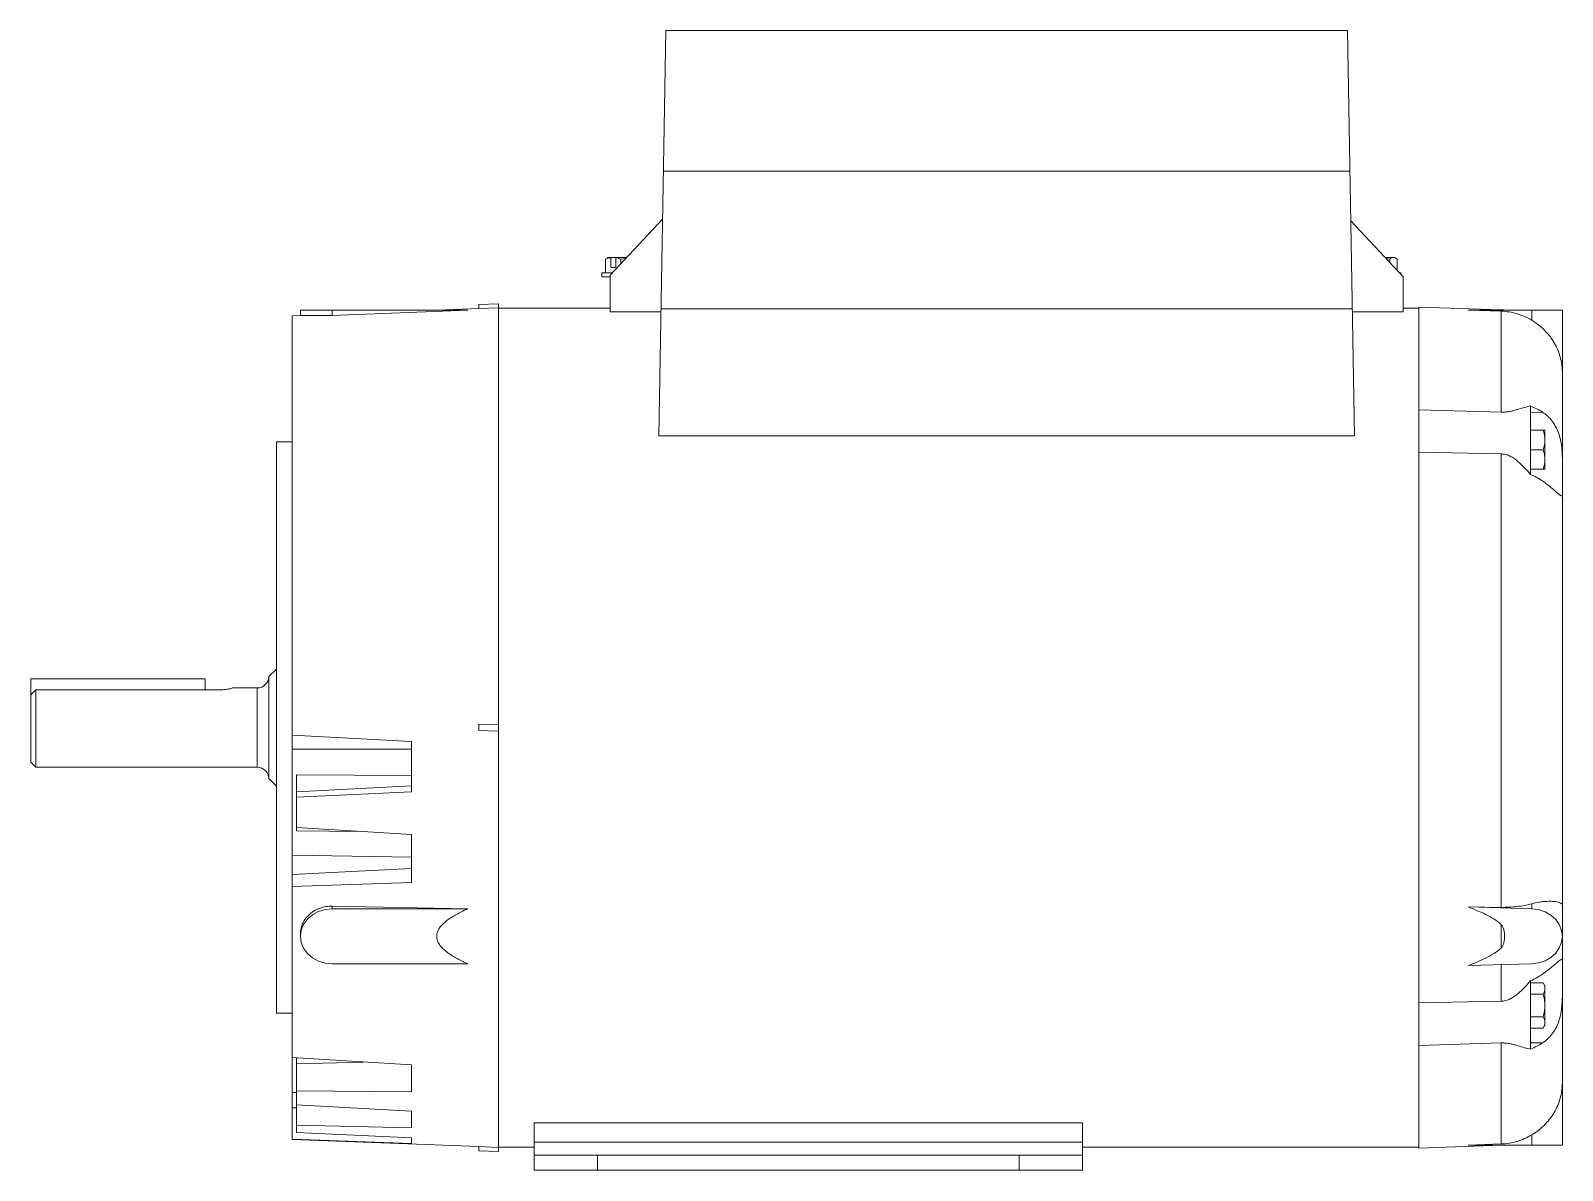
# Paper-space layout '_Back' of a CAD drawing. Header units: inches. Extents: x -7.3 to 4.8, y -3.5 to 5.5.
import ezdxf

# ---------------------------------------------------------------- set-up
doc = ezdxf.new("R2010")
doc.units = ezdxf.units.IN
doc.header["$MEASUREMENT"] = 0

psp = doc.layouts.new('_Back')

# ---------------------------------------------------------------- linework, layer by layer
at = {"color": 7, "linetype": 'Continuous', "lineweight": 15}
for p, q in [((-2.363, 2.298), (-2.307, 5.489)), ((-2.307, 5.489), (3.062, 5.489)), ((3.118, 2.298), (3.062, 5.489)), ((-2.327, 4.383), (3.082, 4.383)), ((-2.333, 4.003), (-2.745, 3.562)), ((3.089, 3.991), (3.5, 3.55)), ((-2.769, 3.694), (-2.781, 3.688)), ((-2.781, 3.582), (-2.781, 3.688)), ((-2.76, 3.702), (-2.77, 3.696)), ((-2.76, 3.702), (-2.614, 3.702)), ((-2.741, 3.622), (-2.741, 3.7)), ((-2.702, 3.622), (-2.741, 3.622)), ((-2.702, 3.7), (-2.702, 3.622)), ((-2.662, 3.688), (-2.621, 3.695)), ((-2.662, 3.65), (-2.662, 3.688)), ((3.358, 3.702), (3.432, 3.702)), ((3.367, 3.693), (3.395, 3.688)), ((3.395, 3.663), (3.395, 3.688)), ((3.442, 3.696), (3.432, 3.702)), ((3.453, 3.601), (3.453, 3.688)), ((-2.811, 3.582), (-2.811, 3.551)), ((-2.811, 3.582), (-2.726, 3.582)), ((-2.811, 3.551), (-2.745, 3.551)), ((-2.745, 3.275), (-2.745, 3.562)), ((3.47, 3.582), (3.483, 3.582)), ((3.483, 3.568), (3.483, 3.582)), ((3.5, 3.275), (3.5, 3.55)), ((-5.185, 3.287), (-5.185, 3.246)), ((-3.867, 3.287), (-5.185, 3.287)), ((-4.935, 3.246), (-3.867, 3.287)), ((-4.935, 3.287), (-4.935, 3.246)), ((-3.781, 3.3), (-4.112, 3.287)), ((-3.781, 3.333), (-3.625, 3.338)), ((-3.781, 3.3), (-3.781, 3.333)), ((-3.625, 3.306), (-3.781, 3.3)), ((-3.625, -3.338), (-3.625, 3.338)), ((-2.745, 3.304), (-3.625, 3.304)), ((-2.745, 3.275), (-2.346, 3.275)), ((-2.346, 3.298), (3.101, 3.298)), ((3.5, 3.275), (3.101, 3.275)), ((3.625, 3.304), (3.5, 3.304)), ((4.272, 3.289), (3.625, 3.312)), ((3.625, -3.312), (3.625, 3.312)), ((4.272, 3.279), (4.012, 3.287)), ((4.012, 3.287), (4.755, 3.287)), ((4.272, 3.289), (4.272, 3.287)), ((4.272, 3.279), (4.272, 2.484)), ((4.514, 3.208), (4.514, 3.287)), ((4.755, 3.287), (4.755, -3.288)), ((-5.185, 3.246), (-5.25, 3.243)), ((-5.25, 3.243), (-5.25, -3.243)), ((4.505, 1.991), (4.505, 2.534)), ((3.625, 2.503), (4.272, 2.484)), ((4.598, 2.484), (4.505, 2.482)), ((-2.363, 2.298), (3.118, 2.298)), ((4.505, 2.343), (4.604, 2.343)), ((4.617, 2.343), (4.617, 2.034)), ((-5.25, 2.25), (-5.375, 2.25)), ((-5.375, -2.25), (-5.375, 2.25)), ((4.505, 2.188), (4.604, 2.188)), ((4.272, 2.156), (3.625, 2.169)), ((4.272, 2.156), (4.272, -1.416)), ((4.505, 2.034), (4.604, 2.034)), ((-7.31, -0.272), (-7.31, 0.385)), ((-5.935, 0.385), (-7.31, 0.385)), ((-5.935, 0.298), (-5.935, 0.385)), ((-5.375, 0.461), (-5.435, 0.401)), ((-5.435, -0.401), (-5.435, 0.401)), ((-5.935, 0.298), (-7.27, 0.298)), ((-7.27, 0.298), (-7.27, -0.312)), ((-5.81, 0.298), (-5.935, 0.298)), ((-5.525, 0.312), (-5.718, 0.312)), ((-5.525, -0.312), (-5.525, 0.312)), ((-3.781, 0.023), (-3.625, 0.028)), ((-3.781, -0.023), (-3.781, 0.023)), ((-4.311, -0.111), (-5.25, -0.061)), ((-4.311, -0.111), (-4.311, -0.506)), ((-3.781, -0.023), (-3.625, -0.028)), ((-4.311, -0.171), (-5.25, -0.169)), ((-7.31, -0.272), (-7.27, -0.312)), ((-7.27, -0.312), (-5.525, -0.312)), ((-5.435, -0.401), (-5.375, -0.461)), ((-5.215, -0.372), (-5.215, -0.812)), ((-4.311, -0.378), (-5.215, -0.372)), ((-4.311, -0.459), (-5.215, -0.506)), ((-5.215, -0.547), (-4.311, -0.506)), ((-4.311, -0.843), (-5.215, -0.788)), ((-4.702, -0.819), (-5.215, -0.812)), ((-4.311, -0.843), (-4.311, -1.219)), ((-4.311, -1.022), (-5.25, -1.005)), ((-4.311, -1.111), (-5.25, -1.156)), ((-5.25, -1.251), (-4.311, -1.219)), ((-3.867, -1.427), (-4.935, -1.407)), ((-4.935, -1.407), (-4.935, -1.427)), ((-3.867, -1.427), (-4.935, -1.427)), ((4.012, -1.412), (4.272, -1.416)), ((4.514, -1.427), (4.012, -1.412)), ((4.514, -1.387), (4.514, -1.427)), ((4.272, -1.551), (4.272, -1.737)), ((-5.185, -1.623), (-5.185, -1.644)), ((-3.867, -1.86), (-4.935, -1.86)), ((4.012, -1.875), (4.514, -1.86)), ((4.272, -1.863), (4.272, -2.156)), ((4.505, -2.534), (4.505, -1.991)), ((4.505, -2.01), (4.604, -2.01)), ((4.617, -2.034), (4.604, -2.01)), ((4.617, -2.034), (4.617, -2.343)), ((3.625, -2.169), (4.272, -2.156)), ((4.505, -2.099), (4.604, -2.099)), ((-5.375, -2.25), (-5.25, -2.25)), ((4.505, -2.278), (4.604, -2.278)), ((4.505, -2.367), (4.604, -2.367)), ((4.604, -2.367), (4.617, -2.343)), ((4.272, -2.484), (3.625, -2.503)), ((4.272, -2.484), (4.272, -3.279)), ((4.598, -2.484), (4.505, -2.482)), ((-4.311, -2.657), (-5.25, -2.599)), ((-5.215, -2.601), (-5.215, -3.188)), ((-4.692, -2.634), (-5.215, -2.647)), ((-4.311, -2.657), (-4.311, -2.87)), ((-5.215, -2.875), (-5.25, -2.873)), ((-5.215, -2.862), (-4.311, -2.87)), ((-5.215, -2.995), (-5.25, -2.995)), ((-4.311, -3.021), (-5.215, -2.97)), ((-5.215, -3.132), (-4.311, -3.153)), ((-4.311, -3.021), (-4.311, -3.153)), ((-3.345, -3.487), (-3.345, -3.114)), ((0.975, -3.114), (-3.345, -3.114)), ((0.975, -3.114), (0.975, -3.487)), ((-5.25, -3.241), (-4.311, -3.275)), ((-5.25, -3.243), (-3.781, -3.3)), ((-4.311, -3.231), (-5.215, -3.188)), ((-4.311, -3.231), (-4.311, -3.275)), ((4.514, -3.208), (4.514, -3.288)), ((-3.781, -3.3), (-3.625, -3.306)), ((-3.781, -3.333), (-3.781, -3.3)), ((-3.781, -3.333), (-3.625, -3.338)), ((-3.625, -3.304), (-3.345, -3.304)), ((-3.345, -3.265), (0.975, -3.265)), ((-3.345, -3.368), (0.975, -3.368)), ((-2.845, -3.368), (-2.845, -3.487)), ((0.475, -3.487), (0.475, -3.368)), ((0.975, -3.304), (3.625, -3.304)), ((3.625, -3.312), (4.272, -3.289)), ((4.012, -3.288), (4.272, -3.279)), ((4.755, -3.288), (4.012, -3.288)), ((4.272, -3.288), (4.272, -3.289)), ((-3.345, -3.487), (0.975, -3.487))]:
    psp.add_line(p, q, dxfattribs=at)
at = {"color": 7, "linetype": 'Continuous', "lineweight": 15, "flags": 128}
for points in [[(-4.935, -1.427), (-4.991, -1.433), (-5.043, -1.449), (-5.091, -1.474), (-5.13, -1.509), (-5.16, -1.55), (-5.179, -1.596), (-5.185, -1.644), (-5.179, -1.692), (-5.16, -1.738), (-5.13, -1.779), (-5.091, -1.813), (-5.043, -1.839), (-4.991, -1.855), (-4.935, -1.86)], [(4.514, -1.86), (4.568, -1.853), (4.619, -1.836), (4.665, -1.81), (4.703, -1.776), (4.731, -1.736), (4.749, -1.691), (4.755, -1.644), (4.749, -1.597), (4.731, -1.552), (4.703, -1.511), (4.665, -1.477), (4.619, -1.451), (4.568, -1.434), (4.514, -1.427)]]:
    psp.add_lwpolyline(points, dxfattribs=at)
at = {"color": 7, "linetype": 'Continuous', "lineweight": 15}
for centre, radius, start, end in [((4.255, 2.79), 0.5, 84.8217, 88), ((-5.525, 0.402), 0.09, 270, 359.1246), ((-5.525, -0.402), 0.09, 0.8754, 90), ((4.255, -2.79), 0.5, 272, 275.1832)]:
    psp.add_arc(centre, radius, start, end, dxfattribs=at)
for points in [[(-2.741, 3.7), (-2.755, 3.698), (-2.768, 3.694), (-2.781, 3.688)], [(-2.741, 3.7), (-2.74, 3.701), (-2.74, 3.702), (-2.739, 3.702)], [(-2.7, 3.702), (-2.7, 3.702), (-2.701, 3.701), (-2.702, 3.7)], [(-2.662, 3.688), (-2.675, 3.694), (-2.688, 3.698), (-2.702, 3.7)], [(3.395, 3.688), (3.404, 3.697), (3.414, 3.702), (3.424, 3.702)], [(4.598, 2.484), (4.57, 2.503), (4.539, 2.518), (4.505, 2.532)], [(4.604, 2.188), (4.612, 2.214), (4.617, 2.239), (4.617, 2.266)], [(4.604, 2.034), (4.612, 2.059), (4.617, 2.085), (4.617, 2.111)], [(4.505, 1.994), (4.539, 1.979), (4.57, 1.962), (4.598, 1.942)], [(-7.31, 0.256), (-7.297, 0.27), (-7.284, 0.284), (-7.27, 0.298)], [(4.598, -1.942), (4.57, -1.962), (4.539, -1.979), (4.505, -1.994)], [(4.604, -2.099), (4.612, -2.085), (4.617, -2.07), (4.617, -2.055)], [(4.604, -2.367), (4.612, -2.352), (4.617, -2.337), (4.617, -2.322)], [(4.505, -2.532), (4.539, -2.518), (4.57, -2.503), (4.598, -2.484)]]:
    psp.add_open_spline(points, degree=3, dxfattribs=at)
for points, knots in [([(3.424, 3.702), (3.429, 3.702), (3.434, 3.701), (3.443, 3.696), (3.448, 3.692), (3.453, 3.688)], [0, 0, 0, 0, 0.5, 0.5, 1, 1, 1, 1]), ([(4.514, 3.208), (4.477, 3.23), (4.439, 3.247), (4.378, 3.265), (4.357, 3.27), (4.315, 3.276), (4.294, 3.278), (4.272, 3.279)], [0, 0, 0, 0, 0.5, 0.5, 0.75, 0.75, 1, 1, 1, 1]), ([(-4.935, 3.246), (-4.951, 3.245), (-4.968, 3.245), (-4.992, 3.244), (-5, 3.244), (-5.015, 3.244), (-5.023, 3.244), (-5.046, 3.244), (-5.06, 3.244), (-5.087, 3.244), (-5.1, 3.244), (-5.123, 3.244), (-5.134, 3.244), (-5.147, 3.245), (-5.152, 3.245), (-5.159, 3.245), (-5.163, 3.245), (-5.172, 3.246), (-5.177, 3.246), (-5.183, 3.246), (-5.185, 3.246), (-5.185, 3.246)], [0, 0, 0, 0, 0.125, 0.125, 0.1875, 0.1875, 0.25, 0.25, 0.375, 0.375, 0.5, 0.5, 0.625, 0.625, 0.6875, 0.6875, 0.75, 0.75, 0.875, 0.875, 1, 1, 1, 1]), ([(4.755, 2.79), (4.755, 2.794), (4.755, 2.799), (4.755, 2.809), (4.754, 2.814), (4.754, 2.828), (4.753, 2.838), (4.749, 2.867), (4.746, 2.886), (4.737, 2.924), (4.731, 2.942), (4.717, 2.98), (4.708, 2.999), (4.688, 3.035), (4.677, 3.053), (4.659, 3.079), (4.652, 3.087), (4.638, 3.104), (4.63, 3.112), (4.607, 3.137), (4.591, 3.152), (4.563, 3.174), (4.554, 3.181), (4.534, 3.195), (4.524, 3.201), (4.514, 3.208)], [0, 0, 0, 0, 0.03125, 0.03125, 0.0625, 0.0625, 0.125, 0.125, 0.25, 0.25, 0.375, 0.375, 0.5, 0.5, 0.625, 0.625, 0.6875, 0.6875, 0.75, 0.75, 0.875, 0.875, 0.9375, 0.9375, 1, 1, 1, 1]), ([(4.272, 2.484), (4.285, 2.484), (4.297, 2.484), (4.315, 2.486), (4.321, 2.487), (4.333, 2.488), (4.338, 2.489), (4.355, 2.493), (4.365, 2.495), (4.385, 2.5), (4.395, 2.503), (4.423, 2.511), (4.44, 2.516), (4.474, 2.526), (4.49, 2.53), (4.505, 2.534)], [0, 0, 0, 0, 0.125, 0.125, 0.1875, 0.1875, 0.25, 0.25, 0.375, 0.375, 0.5, 0.5, 0.75, 0.75, 1, 1, 1, 1]), ([(4.755, 2.094), (4.755, 2.103), (4.755, 2.113), (4.755, 2.132), (4.754, 2.141), (4.753, 2.17), (4.752, 2.189), (4.747, 2.228), (4.744, 2.247), (4.736, 2.285), (4.731, 2.303), (4.718, 2.338), (4.71, 2.355), (4.693, 2.387), (4.684, 2.402), (4.668, 2.422), (4.662, 2.429), (4.65, 2.442), (4.644, 2.448), (4.626, 2.465), (4.612, 2.475), (4.598, 2.484)], [0, 0, 0, 0, 0.0625, 0.0625, 0.125, 0.125, 0.25, 0.25, 0.375, 0.375, 0.5, 0.5, 0.625, 0.625, 0.75, 0.75, 0.8125, 0.8125, 0.875, 0.875, 1, 1, 1, 1]), ([(4.617, 2.266), (4.617, 2.279), (4.616, 2.292), (4.611, 2.317), (4.608, 2.33), (4.604, 2.343)], [0, 0, 0, 0, 0.5, 0.5, 1, 1, 1, 1]), ([(4.604, 2.343), (4.608, 2.343), (4.611, 2.343), (4.616, 2.343), (4.617, 2.343), (4.617, 2.343)], [0, 0, 0, 0, 0.5, 0.5, 1, 1, 1, 1]), ([(4.617, 2.111), (4.617, 2.124), (4.616, 2.138), (4.611, 2.163), (4.608, 2.176), (4.604, 2.188)], [0, 0, 0, 0, 0.5, 0.5, 1, 1, 1, 1]), ([(4.505, 1.991), (4.49, 2.01), (4.474, 2.029), (4.44, 2.064), (4.423, 2.081), (4.395, 2.104), (4.385, 2.112), (4.365, 2.125), (4.355, 2.132), (4.333, 2.142), (4.321, 2.147), (4.303, 2.152), (4.297, 2.153), (4.285, 2.155), (4.279, 2.156), (4.272, 2.156)], [0, 0, 0, 0, 0.25, 0.25, 0.5, 0.5, 0.625, 0.625, 0.75, 0.75, 0.875, 0.875, 0.9375, 0.9375, 1, 1, 1, 1]), ([(4.598, 1.942), (4.626, 1.922), (4.651, 1.903), (4.694, 1.867), (4.711, 1.852), (4.727, 1.838), (4.73, 1.836), (4.735, 1.832), (4.738, 1.83), (4.744, 1.826), (4.747, 1.825), (4.75, 1.825), (4.751, 1.825), (4.753, 1.827), (4.753, 1.828), (4.755, 1.833), (4.755, 1.837), (4.755, 1.843)], [0, 0, 0, 0, 0.25, 0.25, 0.5, 0.5, 0.5625, 0.5625, 0.625, 0.625, 0.75, 0.75, 0.8125, 0.8125, 0.875, 0.875, 1, 1, 1, 1]), ([(4.604, 2.034), (4.608, 2.034), (4.611, 2.034), (4.616, 2.034), (4.617, 2.034), (4.617, 2.034)], [0, 0, 0, 0, 0.5, 0.5, 1, 1, 1, 1]), ([(-5.81, 0.298), (-5.806, 0.298), (-5.79, 0.298), (-5.765, 0.301), (-5.74, 0.306), (-5.724, 0.31), (-5.716, 0.313), (-5.717, 0.312), (-5.718, 0.312)], [0, 0, 0, 0, 0.094227, 0.311698, 0.527203, 0.734711, 0.93976, 1, 1, 1, 1]), ([(-5.185, -1.623), (-5.185, -1.609), (-5.183, -1.595), (-5.179, -1.574), (-5.177, -1.567), (-5.172, -1.553), (-5.169, -1.546), (-5.16, -1.527), (-5.152, -1.514), (-5.134, -1.49), (-5.123, -1.479), (-5.1, -1.459), (-5.088, -1.45), (-5.067, -1.438), (-5.06, -1.434), (-5.046, -1.428), (-5.038, -1.425), (-5.016, -1.417), (-5, -1.413), (-4.968, -1.407), (-4.951, -1.406), (-4.935, -1.407)], [0, 0, 0, 0, 0.125, 0.125, 0.1875, 0.1875, 0.25, 0.25, 0.375, 0.375, 0.5, 0.5, 0.625, 0.625, 0.6875, 0.6875, 0.75, 0.75, 0.875, 0.875, 1, 1, 1, 1]), ([(-3.867, -1.86), (-3.894, -1.848), (-3.921, -1.836), (-3.972, -1.808), (-3.997, -1.793), (-4.032, -1.768), (-4.044, -1.759), (-4.065, -1.739), (-4.075, -1.729), (-4.092, -1.707), (-4.099, -1.695), (-4.107, -1.676), (-4.109, -1.67), (-4.112, -1.657), (-4.112, -1.65), (-4.112, -1.63), (-4.109, -1.617), (-4.099, -1.592), (-4.092, -1.58), (-4.075, -1.558), (-4.065, -1.548), (-4.043, -1.529), (-4.032, -1.52), (-3.997, -1.494), (-3.972, -1.48), (-3.921, -1.452), (-3.894, -1.439), (-3.867, -1.427)], [0, 0, 0, 0, 0.125, 0.125, 0.25, 0.25, 0.3125, 0.3125, 0.375, 0.375, 0.4375, 0.4375, 0.46875, 0.46875, 0.5, 0.5, 0.5625, 0.5625, 0.625, 0.625, 0.6875, 0.6875, 0.75, 0.75, 0.875, 0.875, 1, 1, 1, 1]), ([(4.012, -1.412), (4.035, -1.421), (4.058, -1.43), (4.104, -1.45), (4.127, -1.46), (4.172, -1.482), (4.194, -1.494), (4.225, -1.514), (4.235, -1.521), (4.254, -1.535), (4.264, -1.543), (4.272, -1.551)], [0, 0, 0, 0, 0.25, 0.25, 0.5, 0.5, 0.75, 0.75, 0.875, 0.875, 1, 1, 1, 1]), ([(4.272, -1.416), (4.315, -1.416), (4.357, -1.414), (4.417, -1.407), (4.438, -1.404), (4.477, -1.397), (4.495, -1.392), (4.514, -1.387)], [0, 0, 0, 0, 0.5, 0.5, 0.75, 0.75, 1, 1, 1, 1]), ([(4.514, -1.387), (4.534, -1.382), (4.554, -1.378), (4.581, -1.374), (4.59, -1.372), (4.606, -1.37), (4.615, -1.37), (4.638, -1.368), (4.652, -1.368), (4.677, -1.369), (4.688, -1.37), (4.718, -1.373), (4.732, -1.377), (4.746, -1.384), (4.749, -1.386), (4.753, -1.389), (4.754, -1.39), (4.754, -1.392), (4.755, -1.393), (4.755, -1.394), (4.755, -1.394), (4.755, -1.395)], [0, 0, 0, 0, 0.125, 0.125, 0.1875, 0.1875, 0.25, 0.25, 0.375, 0.375, 0.5, 0.5, 0.75, 0.75, 0.875, 0.875, 0.9375, 0.9375, 0.96875, 0.96875, 1, 1, 1, 1]), ([(4.272, -1.551), (4.276, -1.554), (4.278, -1.557), (4.283, -1.564), (4.285, -1.568), (4.29, -1.58), (4.293, -1.587), (4.299, -1.611), (4.3, -1.628), (4.3, -1.66), (4.299, -1.676), (4.293, -1.7), (4.29, -1.708), (4.285, -1.719), (4.283, -1.723), (4.278, -1.73), (4.276, -1.734), (4.272, -1.737)], [0, 0, 0, 0, 0.0625, 0.0625, 0.125, 0.125, 0.25, 0.25, 0.5, 0.5, 0.75, 0.75, 0.875, 0.875, 0.9375, 0.9375, 1, 1, 1, 1]), ([(4.272, -1.737), (4.255, -1.753), (4.235, -1.767), (4.193, -1.794), (4.171, -1.806), (4.127, -1.828), (4.104, -1.838), (4.058, -1.857), (4.035, -1.867), (4.012, -1.875)], [0, 0, 0, 0, 0.25, 0.25, 0.5, 0.5, 0.75, 0.75, 1, 1, 1, 1]), ([(4.755, -1.843), (4.755, -1.84), (4.755, -1.838), (4.755, -1.833), (4.754, -1.831), (4.753, -1.827), (4.752, -1.825), (4.747, -1.825), (4.744, -1.826), (4.736, -1.831), (4.731, -1.835), (4.718, -1.846), (4.71, -1.853), (4.693, -1.868), (4.684, -1.876), (4.668, -1.889), (4.662, -1.894), (4.65, -1.903), (4.644, -1.908), (4.626, -1.922), (4.612, -1.932), (4.598, -1.942)], [0, 0, 0, 0, 0.0625, 0.0625, 0.125, 0.125, 0.25, 0.25, 0.375, 0.375, 0.5, 0.5, 0.625, 0.625, 0.75, 0.75, 0.8125, 0.8125, 0.875, 0.875, 1, 1, 1, 1]), ([(4.272, -2.156), (4.285, -2.156), (4.297, -2.154), (4.315, -2.149), (4.321, -2.147), (4.333, -2.142), (4.338, -2.14), (4.355, -2.131), (4.365, -2.125), (4.385, -2.111), (4.395, -2.104), (4.423, -2.081), (4.44, -2.064), (4.474, -2.029), (4.49, -2.01), (4.505, -1.991)], [0, 0, 0, 0, 0.125, 0.125, 0.1875, 0.1875, 0.25, 0.25, 0.375, 0.375, 0.5, 0.5, 0.75, 0.75, 1, 1, 1, 1]), ([(4.617, -2.055), (4.617, -2.047), (4.616, -2.04), (4.611, -2.025), (4.608, -2.018), (4.604, -2.01)], [0, 0, 0, 0, 0.5, 0.5, 1, 1, 1, 1]), ([(4.598, -2.484), (4.626, -2.466), (4.651, -2.443), (4.694, -2.388), (4.711, -2.357), (4.727, -2.313), (4.73, -2.303), (4.735, -2.285), (4.738, -2.276), (4.744, -2.248), (4.747, -2.228), (4.75, -2.199), (4.751, -2.189), (4.753, -2.17), (4.753, -2.16), (4.755, -2.131), (4.755, -2.112), (4.755, -2.094)], [0, 0, 0, 0, 0.25, 0.25, 0.5, 0.5, 0.5625, 0.5625, 0.625, 0.625, 0.75, 0.75, 0.8125, 0.8125, 0.875, 0.875, 1, 1, 1, 1]), ([(4.617, -2.188), (4.617, -2.173), (4.616, -2.158), (4.611, -2.128), (4.608, -2.114), (4.604, -2.099)], [0, 0, 0, 0, 0.5, 0.5, 1, 1, 1, 1]), ([(4.604, -2.278), (4.608, -2.263), (4.611, -2.248), (4.616, -2.219), (4.617, -2.204), (4.617, -2.188)], [0, 0, 0, 0, 0.5, 0.5, 1, 1, 1, 1]), ([(4.617, -2.322), (4.617, -2.315), (4.616, -2.307), (4.611, -2.292), (4.608, -2.285), (4.604, -2.278)], [0, 0, 0, 0, 0.5, 0.5, 1, 1, 1, 1]), ([(4.505, -2.534), (4.49, -2.53), (4.474, -2.526), (4.44, -2.516), (4.423, -2.511), (4.395, -2.503), (4.385, -2.5), (4.365, -2.495), (4.355, -2.493), (4.333, -2.488), (4.321, -2.487), (4.303, -2.485), (4.297, -2.484), (4.285, -2.484), (4.279, -2.484), (4.272, -2.484)], [0, 0, 0, 0, 0.25, 0.25, 0.5, 0.5, 0.625, 0.625, 0.75, 0.75, 0.875, 0.875, 0.9375, 0.9375, 1, 1, 1, 1]), ([(4.514, -3.208), (4.534, -3.195), (4.554, -3.182), (4.581, -3.16), (4.59, -3.153), (4.606, -3.137), (4.615, -3.129), (4.638, -3.105), (4.652, -3.088), (4.677, -3.053), (4.688, -3.036), (4.718, -2.981), (4.732, -2.944), (4.746, -2.887), (4.749, -2.867), (4.753, -2.838), (4.754, -2.829), (4.754, -2.814), (4.755, -2.809), (4.755, -2.799), (4.755, -2.794), (4.755, -2.79)], [0, 0, 0, 0, 0.125, 0.125, 0.1875, 0.1875, 0.25, 0.25, 0.375, 0.375, 0.5, 0.5, 0.75, 0.75, 0.875, 0.875, 0.9375, 0.9375, 0.96875, 0.96875, 1, 1, 1, 1]), ([(4.272, -3.279), (4.315, -3.278), (4.357, -3.271), (4.417, -3.253), (4.438, -3.246), (4.477, -3.229), (4.495, -3.219), (4.514, -3.208)], [0, 0, 0, 0, 0.5, 0.5, 0.75, 0.75, 1, 1, 1, 1])]:
    psp.add_open_spline(points, degree=3, knots=knots, dxfattribs=at)

doc.saveas('drawing.dxf')
